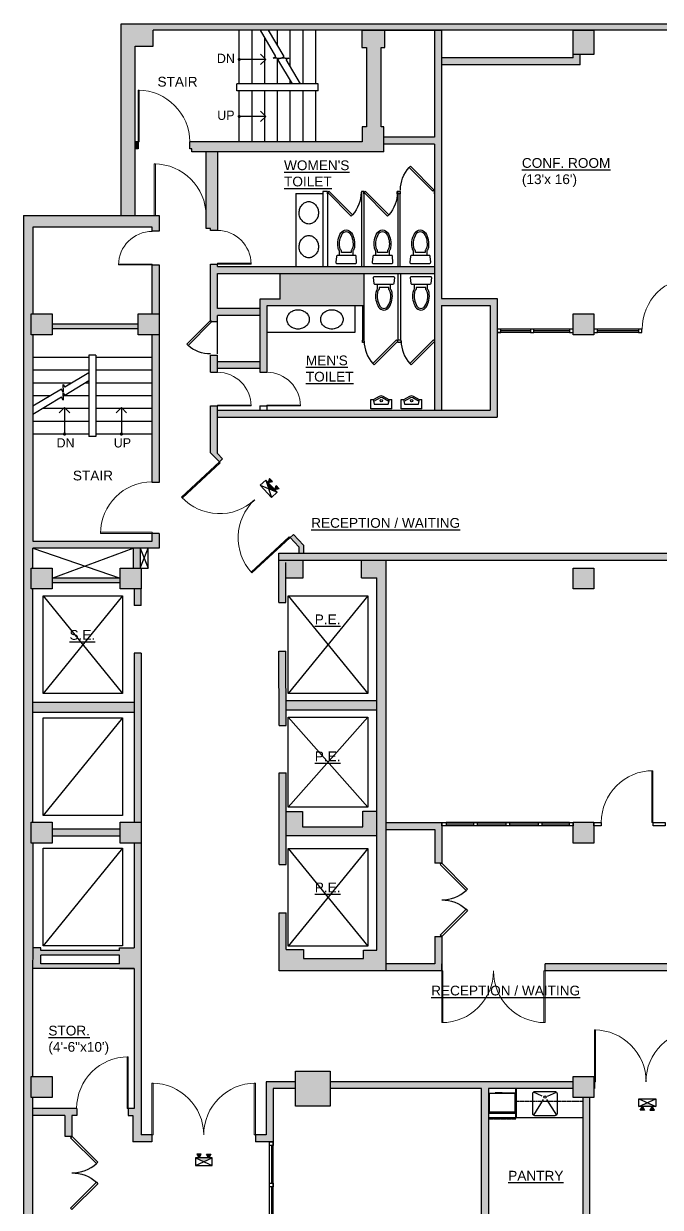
# Model space of a CAD drawing. Header units: inches. Extents: x 0 to 8116, y 4 to 1630.
# Drawn here: x 2308 to 2857, y 534 to 1554 of the extents above; entities that cross this region are included whole.
import ezdxf
from ezdxf.enums import TextEntityAlignment as Align

# ---------------------------------------------------------------- set-up
doc = ezdxf.new("R2010")
doc.units = ezdxf.units.IN
doc.header["$MEASUREMENT"] = 0
doc.linetypes.add('HIDDEN', pattern=[0.375, 0.25, -0.125])
doc.layers.add('0-BACKGROUND', color=7, linetype='Continuous')
doc.layers.add('ADOOR', color=2, linetype='Continuous', lineweight=9)
doc.styles.add('ARCH-STYLE', font='arial.ttf')
doc.styles.get("Standard").update_dxf_attribs({"font": 'stylu.ttf'})
doc.styles.add('TECHNIC', font='te______.pfb')
doc.dimstyles.new('LEAD-96', dxfattribs={"dimscale": 96, "dimtxt": 0.09375, "dimasz": 0.09375, "dimexe": 0.0625, "dimexo": 0.0625, "dimgap": 0.09375, "dimtad": 1, "dimdec": 6, "dimzin": 1, "dimdsep": 46, "dimlunit": 4, "dimtxsty": 'Standard', "dimblk1": 'OPEN90', "dimblk2": 'OPEN90', "dimsah": 1, "dimcen": 0.089844, "dimdle": 0.0625, "dimadec": 0, "dimazin": 0, "dimtfac": 0.03125, "dimtdec": 6, "dimtofl": 0, "dimtmove": 2, "dimatfit": 3, "dimldrblk": 'OPEN90', "dimfxl": 1, "dimfrac": 2, "dimtolj": 1, "dimtzin": 0, "dimarcsym": 0})

# ---------------------------------------------------------------- blocks, each defined once
blk = doc.blocks.new('Urinal2')
at = {"linetype": 'Continuous'}
for p, q in [((-9, 0), (9, 0)), ((-9, 0), (-9, -8)), ((9, 0), (9, -8)), ((-7, -8, 22), (-9, -8, 22)), ((-6, -4, 22), (-7, -8, 22)), ((-6.8906, -7.5625), (-1.7364, -10.5077)), ((-6.5625, -6.25), (-0.9923, -9.433)), ((6, -4, 22), (-6, -4, 22)), ((0.9923, -9.433), (6.5625, -6.25)), ((1.7365, -10.5077), (6.8906, -7.5625)), ((7, -8, 22), (6, -4, 22)), ((9, -8, 22), (7, -8, 22))]:
    blk.add_line(p, q, dxfattribs=at)
blk.add_circle((0, -7), 1, dxfattribs=at)
for centre, radius, start, end in [((0, -7.6965), 2, 240.255, 299.745), ((0, -7.4688), 3.5, 240.2552, 299.7448)]:
    blk.add_arc(centre, radius, start, end, dxfattribs=at)
blk = doc.blocks.new('45DR')
at = {"layer": 'ADOOR'}
blk.add_lwpolyline([(0, 1), (0, 0), (0.023, 0), (0.023, 1)], close=True, dxfattribs=at)
blk.add_arc((0, 0), 1, 0, 90, dxfattribs=at)
blk = doc.blocks.new('A$C3A9A5EAB')
for points in [[(17.5, 22.8, -0.385991), (16.5, 21.9), (1.5, 21.9, -0.414214), (0.5, 22.9), (0, 27.9, -0.414214), (1, 28.9), (17, 28.9, -0.414214), (18, 27.9), (17.5, 22.8)], [(3.3, 21.9), (3.3, 18.1, 0.123752), (2, 15.1, 0.178198), (4.4, 2.6, 0.26243), (9, 0, 0.26243), (13.6, 2.6, 0.178198), (16, 15.1, 0.124653), (14.7, 18.1), (14.7, 21.9)], [(3.4, 14.9, 0.178198), (5.6, 3.4, 0.178198)], [(13.5, 17.4, -0.172358), (13.2, 18), (13.2, 19.3), (4.8, 19.3), (4.8, 18, -0.171638), (4.5, 17.4)]]:
    blk.add_lwpolyline(points, format="xyb")
for centre, radius, start, end in [((8.7, 14), 5.37, 141.0431, 170.4981), ((-2.1, 12.1), 17, 329.0385, 9.4543), ((9.3, 14), 5.37, 9.4543, 39.1172), ((9, 5.4), 4.01, 210.9139, 269.6465), ((9, 5.4), 4.01, 270.3059, 329.0385)]:
    blk.add_arc(centre, radius, start, end)
blk = doc.blocks.new('DOOR45')
blk.add_lwpolyline([(0, 0), (1.4, -1.4), (26.8, 24), (25.4, 25.4)], close=True)
blk.add_arc((0, 0), 36, 0, 41.8153)
blk = doc.blocks.new('_OPEN90')
at = {"color": 0, "linetype": 'ByBlock'}
for p, q in [((0, 0), (-1, 0)), ((-0.5, 0.5), (0, 0)), ((0, 0), (-0.5, -0.5))]:
    blk.add_line(p, q, dxfattribs=at)
blk = doc.blocks.new('520block')
at = {"layer": '0-BACKGROUND'}
for points in [[(111.5, 1393.5), (580.7, 1393.5), (580.7, 1132.8), (586.7, 1132.8), (586.7, 1393.5), (670.7, 1393.5), (670.7, 1204.5), (670.7, 1201.5), (676.7, 1201.5), (676.7, 1204.5), (676.7, 1393.5), (806.7, 1393.5), (806.7, 1204.5), (806.4, 1204.5), (806.4, 1201.5), (812.7, 1201.5), (812.7, 1204.5), (812.7, 1393.5), (1168, 1393.5), (1192, 1393.5), (1192, 1383), (1198, 1383), (1198, 1384.5), (1201, 1384.5), (1201, 1399), (83.9, 1399), (83.9, 1233.6), (96.2, 1233.6), (96.2, 1379.6), (111.5, 1379.6)], [(310.4, 1288.7), (310.4, 1310), (308.1, 1310), (308.1, 1378.5), (311.2, 1378.5), (311.2, 1393.5), (291.5, 1393.5), (291.5, 1378.5), (295.6, 1378.5), (295.6, 1310), (291.8, 1310), (291.8, 1297.1), (143.2, 1297.1), (143.2, 1291.1), (144.8, 1291.1), (144.8, 1288.7)], [(408.2, 1162.1), (360.2, 1162.1), (360.2, 1295.2), (360.2, 1393.5), (354.2, 1393.5), (354.2, 1301.2), (310.4, 1301.2), (310.4, 1295.2), (354.2, 1295.2), (354.2, 1125.6), (354.3, 1125.5), (354.2, 1125.4), (354.2, 1066.1), (360.2, 1066.1), (360.2, 1156.1), (402.2, 1156.1), (402.2, 1066.1), (167, 1066.1), (167, 1060.1), (408.2, 1060.1)], [(479.5, 1363.5), (479.5, 1372.5), (473.5, 1372.5), (473.5, 1369.5), (360.2, 1369.5), (360.2, 1363.5)], [(98.6, 1297.1), (96.2, 1297.1), (96.2, 1291.1), (98.6, 1291.1)], [(167, 1288.7), (157.2, 1288.7), (157.2, 1222.4), (161, 1222.4), (161, 1220.8), (167, 1220.8)], [(14, 0), (14, 6), (7.5, 6), (7.5, 12), (6.5, 12), (6.5, 30), (7.5, 30), (7.6, 255), (6.5, 255), (6.5, 273), (7.6, 273), (7.7, 474), (6.5, 474), (6.5, 492), (7.7, 492), (7.8, 693), (6.5, 693), (6.5, 711), (7.8, 711), (7.8, 912), (6.5, 912), (6.5, 930), (7.8, 930), (7.8, 947.2), (116.8, 947.2), (116.8, 959.8), (110.8, 959.8), (110.8, 953.2), (7.8, 953.2), (7.8, 1131), (6.5, 1131), (6.5, 1149), (7.8, 1149), (7.8, 1223.8), (110.8, 1223.8), (110.8, 1220.1), (116.8, 1220.1), (116.8, 1233.6), (96.2, 1233.6), (0, 1233.6), (0, 0)], [(354.2, 1189.8), (167, 1189.8), (167, 1191.9), (161, 1191.9), (161, 1143.4), (162.2, 1142.3), (167, 1142.3), (167, 1143.4), (167, 1147.7), (203.5, 1147.7), (203.5, 1153.7), (167, 1153.7), (167, 1183.8), (199.3, 1183.8), (262, 1183.8), (354.2, 1183.8)], [(293.1, 1155.8), (293.1, 1183.8), (262, 1183.8), (221, 1183.8), (221, 1161.8), (203.5, 1161.8), (203.5, 1147.7), (203.5, 1098.7), (209.5, 1098.7), (209.5, 1155.8)], [(98.8, 1140), (24.5, 1140), (24.5, 1136), (98.8, 1136)], [(208.7, 1005.8), (218.5, 995.3), (211.2, 998.3)], [(210.8, 1003.6), (214.4, 1004.5), (211.9, 1007.2)], [(216.5, 997.5), (220.1, 998.3), (217.6, 1001)], [(220, 942.7), (220, 936.7), (1186, 936.7), (1186, 933), (1192, 933), (1192, 942.7)], [(312.3, 936.7), (291.3, 936.7), (291.3, 921.6), (304.3, 921.6), (304.3, 600.9), (292.8, 600.9), (292.8, 593.6), (241.2, 593.6), (241.2, 601.3), (226.2, 601.3), (226.2, 632.9), (220.2, 632.9), (220.2, 582.9), (312.3, 582.9)], [(101.2, 856.7), (95.2, 856.7), (95.2, 711), (101.2, 711)], [(702.7, 557.4), (590.7, 557.4), (590.7, 588.9), (449.4, 588.9), (449.4, 582.9), (584.7, 582.9), (584.7, 487.5), (580.9, 487.5), (580.9, 481.5), (584.7, 481.5), (584.7, 451), (590.6, 451), (590.7, 451.1), (590.7, 481.5), (661.9, 481.5), (661.9, 457), (654, 457), (654, 451), (667.9, 451), (667.9, 481.5), (707, 481.5), (707, 487.5), (702.7, 487.5), (702.7, 497.2), (696.7, 497.2), (696.7, 487.5), (590.7, 487.5), (590.7, 551.4), (696.7, 551.4), (696.7, 541.7), (702.7, 541.7)], [(234.2, 487.5), (209, 487.5), (209, 441.6), (199.7, 441.6), (199.7, 435.6), (215, 435.6), (215, 481.5), (234.2, 481.5)], [(264.2, 487.5), (264.2, 481.5), (394.6, 481.5), (394.6, 255), (400.6, 255), (400.6, 316.2), (406.9, 316.2), (406.9, 322.2), (400.6, 322.2), (400.6, 481.5), (473.5, 481.5), (473.5, 487.5)], [(491.9, 487.5), (491.5, 487.5), (491.5, 481.5), (491.9, 481.5)], [(482.1, 273), (488.1, 273), (488.1, 474), (482.1, 474)], [(530.3, 466.2), (544.7, 466.2), (537.5, 469.5)], [(7.7, 464.4), (7.7, 458.4), (35.6, 458.4), (35.6, 440.5), (41.6, 440.5), (41.6, 458.4), (45.7, 458.4), (45.7, 464.4)], [(535.1, 463), (533.3, 466.2), (531.4, 463)], [(541.7, 466.2), (543.6, 463), (539.8, 463)], [(148.2, 421.9), (162.6, 421.9), (155.4, 418.6)], [(151.2, 421.9), (153, 425.1), (149.3, 425.1)], [(159.6, 421.9), (161.4, 425.1), (157.7, 425.1)]]:
    blk.add_hatch(color=256, dxfattribs=at).paths.add_polyline_path(points)
h = blk.add_hatch(color=256, dxfattribs=at)
h.paths.add_polyline_path([(473.5, 1372.5), (491.5, 1372.5), (491.5, 1393.5), (473.5, 1393.5)])
h.paths.add_polyline_path([(725, 1393.5), (707, 1393.5), (707, 1372.5), (725, 1372.5)])
h.paths.add_polyline_path([(958.5, 1393.5), (940.5, 1393.5), (940.5, 1372.5), (958.5, 1372.5)])
h.paths.add_polyline_path([(1168, 1372.5), (1192, 1372.5), (1192, 1393.5), (1168, 1393.5)])
h = blk.add_hatch(color=256, dxfattribs=at)
h.paths.add_polyline_path([(110.8, 1003.7), (116.8, 1003.7), (116.8, 1131), (110.8, 1131)])
h.paths.add_polyline_path([(110.8, 1149), (116.8, 1149), (116.8, 1174), (116.8, 1191.1), (110.8, 1191.1)])
h = blk.add_hatch(color=256, dxfattribs=at)
h.paths.add_polyline_path([(701, 1155), (701, 1125), (731, 1125), (731, 1155)])
h.paths.add_polyline_path([(964.5, 1125), (964.5, 1155), (934.5, 1155), (934.5, 1125)])
h.paths.add_polyline_path([(473.5, 1149), (473.5, 1131), (491.5, 1131), (491.5, 1149)])
h = blk.add_hatch(color=256, dxfattribs=at)
h.paths.add_polyline_path([(116.8, 1149), (98.8, 1149), (98.8, 1131), (116.8, 1131)])
h.paths.add_polyline_path([(6.5, 1131), (24.5, 1131), (24.5, 1149), (6.5, 1149)])
h = blk.add_hatch(color=256, dxfattribs=at)
h.paths.add_polyline_path([(203.5, 1101.8), (203.5, 1107.8), (167, 1107.8), (167, 1101.8)])
h.paths.add_polyline_path([(161, 1098.7), (167, 1098.7), (167, 1113.3), (161, 1113.3)])
h = blk.add_hatch(color=256, dxfattribs=at)
h.paths.add_polyline_path([(232.5, 959), (229.6, 956.3), (237.2, 948.2), (237.2, 942.7), (241.2, 942.7), (241.2, 949.7)])
h.paths.add_polyline_path([(161, 1029.4), (168.8, 1021.4), (171.5, 1024), (167, 1028.8), (167, 1069.7), (161, 1069.7)])
h = blk.add_hatch(color=256, dxfattribs=at)
h.paths.add_polyline_path([(100.3, 947.2), (94.3, 947.2), (94.3, 930), (100.3, 930)])
h.paths.add_polyline_path([(101.2, 912), (95.2, 912), (95.2, 897.8), (101.2, 897.8)])
h.paths.add_polyline_path([(83.2, 921.3), (24.5, 921.3), (24.5, 917.3), (83.2, 917.3)])
h = blk.add_hatch(color=256, dxfattribs=at)
h.paths.add_polyline_path([(83.2, 930), (83.2, 912), (101.2, 912), (101.2, 930)])
h.paths.add_polyline_path([(6.5, 930), (6.5, 912), (24.5, 912), (24.5, 930)])
h = blk.add_hatch(color=256, dxfattribs=at)
h.paths.add_polyline_path([(220.1, 674.5), (226.1, 674.5), (226.1, 753.7), (220.1, 753.6)])
h.paths.add_polyline_path([(240.4, 720.3), (226.1, 720.3), (226.1, 699.7), (304.3, 699.7), (304.3, 720.7), (292.4, 720.7), (292.4, 707.1), (240.4, 707.1)])
h.paths.add_polyline_path([(220.1, 794.4), (226.1, 794.5), (226, 858.4), (220, 858.4)])
h.paths.add_polyline_path([(304.3, 808), (304.3, 816), (226.1, 816), (226.1, 808)])
h.paths.add_polyline_path([(240.8, 921.6), (240.8, 936.7), (220, 936.7), (220, 900.2), (226, 900.2), (226, 921.6)])
h = blk.add_hatch(color=256, dxfattribs=at)
h.paths.add_polyline_path([(940.5, 711), (940.5, 693), (958.5, 693), (958.5, 711)])
h.paths.add_polyline_path([(958.5, 930), (940.5, 930), (940.5, 912), (958.5, 912)])
h.paths.add_polyline_path([(1174, 909), (1192, 909), (1192, 933), (1174, 933)])
h.paths.add_polyline_path([(1192, 714), (1174, 714), (1174, 690), (1192, 690)])
h.paths.add_polyline_path([(725, 711), (707, 711), (707, 693), (725, 693)])
h.paths.add_polyline_path([(725, 930), (707, 930), (707, 912), (725, 912)])
h.paths.add_polyline_path([(491.5, 930), (473.5, 930), (473.5, 912), (491.5, 912)])
h.paths.add_polyline_path([(491.5, 693), (491.5, 711), (473.5, 711), (473.5, 693)])
h = blk.add_hatch(color=256, dxfattribs=at)
h.paths.add_polyline_path([(95.2, 805.6), (95.2, 814.2), (7.8, 814.2), (7.8, 805.6)])
h.paths.add_polyline_path([(24.5, 705), (24.5, 699), (83.2, 699), (83.2, 705)])
h = blk.add_hatch(color=256, dxfattribs=at)
h.paths.add_polyline_path([(24.5, 474), (24.5, 492), (6.5, 492), (6.5, 474)])
h.paths.add_polyline_path([(24.5, 693), (24.5, 711), (6.5, 711), (6.5, 693)])
h.paths.add_polyline_path([(101.2, 711), (83.2, 711), (83.2, 693), (101.2, 693)])
h = blk.add_hatch(color=256, dxfattribs=at)
h.paths.add_polyline_path([(354.3, 704.9), (354.3, 675.8), (360.3, 675.8), (360.3, 710.9), (312.3, 710.9), (312.3, 704.9)])
h.paths.add_polyline_path([(360.3, 582.9), (360.3, 612.5), (354.3, 612.5), (354.3, 588.9), (312.3, 588.9), (312.3, 582.9)])
h = blk.add_hatch(color=256, dxfattribs=at)
h.paths.add_polyline_path([(101.2, 693), (95.2, 693), (95.2, 602.8), (82.5, 602.8), (82.5, 600.5), (14.8, 600.5), (14.8, 602.8), (7.8, 602.8), (7.8, 585.1), (95.2, 585.1), (95.2, 464.4), (90.2, 464.4), (90.2, 458.4), (94.2, 458.4), (94.2, 435.6), (110.6, 435.6), (110.6, 441.6), (101.2, 441.6)])
h.paths.add_polyline_path([(82.5, 589.1), (14.8, 589.1), (14.8, 596.5), (82.5, 596.5)], flags=16)
h = blk.add_hatch(color=256, dxfattribs=at)
h.paths.add_polyline_path([(473.5, 492), (473.5, 474), (491.5, 474), (491.5, 492)])
h.paths.add_polyline_path([(264.2, 496.5), (234.2, 496.5), (234.2, 466.5), (264.2, 466.5)])
for p, q in [((83.9, 1233.6), (83.9, 1399)), ((83.9, 1399), (1201, 1399)), ((580.7, 1393.5), (111.5, 1393.5)), ((111.5, 1379.6), (111.5, 1393.5)), ((185.8, 1347.1), (185.8, 1393.5)), ((196.8, 1347.1), (196.8, 1393.5)), ((217.4, 1370.8), (204, 1393.5)), ((207.8, 1347.1), (207.8, 1387.1)), ((224.4, 1370.8), (211, 1393.5)), ((218.8, 1380.3), (218.8, 1393.5)), ((229.8, 1361.8), (229.8, 1393.5)), ((240.8, 1347.1), (240.8, 1393.5)), ((251.8, 1347.1), (251.8, 1393.5)), ((291.5, 1393.5), (291.5, 1378.5)), ((291.5, 1393.5), (360.2, 1393.5)), ((311.2, 1378.5), (311.2, 1393.5)), ((354.2, 1393.5), (354.2, 1301.2)), ((360.2, 1393.5), (360.2, 1295.2)), ((96.2, 1379.6), (111.5, 1379.6)), ((96.2, 1233.6), (96.2, 1379.6)), ((291.5, 1378.5), (295.6, 1378.5)), ((295.6, 1378.5), (295.6, 1310)), ((308.1, 1378.5), (311.2, 1378.5)), ((308.1, 1310), (308.1, 1378.5)), ((215, 1369.4), (217.4, 1370.8)), ((218.3, 1369.4), (215, 1369.4)), ((218.3, 1369.4), (221.6, 1369.4)), ((218.8, 1347.1), (218.8, 1369.4)), ((221.6, 1369.4), (219.2, 1368)), ((231.6, 1347.1), (219.2, 1368)), ((222, 1369.4), (224.4, 1370.8)), ((225.3, 1369.4), (222, 1369.4)), ((225.3, 1369.4), (228.6, 1369.4)), ((228.6, 1369.4), (226.2, 1368)), ((238.6, 1347.1), (226.2, 1368)), ((473.5, 1369.5), (360.2, 1369.5)), ((473.5, 1369.5), (473.5, 1372.5)), ((479.5, 1363.5), (479.5, 1372.5)), ((479.5, 1363.5), (360.2, 1363.5)), ((253.8, 1347.1), (183.8, 1347.1)), ((183.8, 1341.1), (183.8, 1347.1)), ((229.8, 1347.1), (229.8, 1350.1)), ((253.8, 1341.1), (253.8, 1347.1)), ((253.8, 1341.1), (183.8, 1341.1)), ((185.8, 1297.1), (185.8, 1341.1)), ((196.8, 1297.1), (196.8, 1341.1)), ((207.8, 1297.1), (207.8, 1341.1)), ((218.8, 1297.1), (218.8, 1341.1)), ((229.8, 1297.1), (229.8, 1341.1)), ((240.8, 1297.1), (240.8, 1341.1)), ((251.8, 1297.1), (251.8, 1341.1)), ((291.8, 1310), (291.8, 1297.1)), ((295.6, 1310), (291.8, 1310)), ((310.4, 1310), (308.1, 1310)), ((310.4, 1288.7), (310.4, 1310)), ((98.6, 1297.1), (96.2, 1297.1)), ((98.6, 1297.1), (98.6, 1291.1)), ((143.2, 1291.1), (143.2, 1297.1)), ((291.8, 1297.1), (143.2, 1297.1)), ((354.2, 1301.2), (310.4, 1301.2)), ((354.2, 1295.2), (310.4, 1295.2)), ((354.2, 1295.2), (354.2, 1066.1)), ((360.2, 1295.2), (360.2, 1162.1)), ((98.6, 1291.1), (96.2, 1291.1)), ((144.8, 1291.1), (143.2, 1291.1)), ((144.8, 1288.7), (144.8, 1291.1)), ((310.4, 1288.7), (144.8, 1288.7)), ((157.2, 1222.4), (157.2, 1288.7)), ((167, 1288.7), (167, 1220.8)), ((257.8, 1254.5), (257.8, 1189.8)), ((261.8, 1254.5), (257.8, 1254.5)), ((261.8, 1252.5), (261.8, 1254.5)), ((261.8, 1254.5), (261.8, 1189.8)), ((261.8, 1254.5), (261.8, 1189.8)), ((293.1, 1254.5), (291.1, 1254.5)), ((291.1, 1254.5), (291.1, 1189.8)), ((293.1, 1252.5), (293.1, 1254.5)), ((293.1, 1254.5), (293.1, 1189.8)), ((321.9, 1252.5), (321.9, 1254.5)), ((321.9, 1254.5), (323.9, 1254.5)), ((324.8, 1254.5), (321.9, 1254.5)), ((324.8, 1252.5), (324.8, 1254.5)), ((354.2, 1254.5), (353.8, 1254.5)), ((353.8, 1254.5), (353.8, 1252.5)), ((234.7, 1252.8), (257.8, 1252.8)), ((234.7, 1252.8), (234.7, 1189.8)), ((324.8, 1252.5), (321.9, 1252.5)), ((322.4, 1252.5), (322.4, 1189.8)), ((324.4, 1189.8), (324.4, 1252.5)), ((354.2, 1252.5), (353.8, 1252.5)), ((354.2, 1252.5), (354.2, 1189.8)), ((0, 1233.6), (0, 0)), ((0, 1233.6), (96.2, 1233.6)), ((7.8, 1223.8), (7.8, 1149)), ((110.8, 1223.8), (7.8, 1223.8)), ((96.2, 1233.6), (116.8, 1233.6)), ((110.8, 1220.1), (110.8, 1223.8)), ((116.8, 1233.6), (116.8, 1220.1)), ((116.8, 1220.1), (110.8, 1220.1)), ((161, 1222.4), (157.2, 1222.4)), ((161, 1220.8), (161, 1222.4)), ((167, 1220.8), (161, 1220.8)), ((110.8, 1191.1), (116.8, 1191.1)), ((110.8, 1149), (110.8, 1191.1)), ((116.8, 1191.1), (116.8, 1174)), ((161, 1191.9), (167, 1191.9)), ((161, 1142.3), (161, 1191.9)), ((167, 1189.8), (167, 1191.9)), ((167, 1189.8), (354.2, 1189.8)), ((167, 1153.7), (167, 1183.8)), ((167, 1183.8), (199.3, 1183.8)), ((199.3, 1183.8), (262, 1183.8)), ((221, 1161.8), (221, 1183.8)), ((262, 1183.8), (354.2, 1183.8)), ((293.1, 1183.8), (293.1, 1126.3)), ((322.9, 1126.3), (322.9, 1183.8)), ((322.9, 1126.3), (322.9, 1183.8)), ((324.9, 1183.8), (324.9, 1126.3)), ((116.8, 1174), (116.8, 1003.7)), ((203.5, 1153.7), (167, 1153.7)), ((221, 1161.8), (203.5, 1161.8)), ((203.5, 1161.8), (203.5, 1147.7)), ((209.5, 1155.8), (209.5, 1098.7)), ((293.1, 1155.8), (209.5, 1155.8)), ((285.8, 1133.2), (285.8, 1155.8)), ((292.1, 1155.8), (292.1, 1126.3)), ((360.2, 1162.1), (408.2, 1162.1)), ((360.2, 1156.1), (360.2, 1066.1)), ((360.2, 1156.1), (402.2, 1156.1)), ((402.2, 1156.1), (402.2, 1066.1)), ((408.2, 1162.1), (408.2, 1060.1)), ((161, 1142.3), (167, 1142.3)), ((203.5, 1147.7), (167, 1147.7)), ((167, 1142.3), (167, 1147.7)), ((167, 1114.5), (167, 1143.4)), ((203.5, 1147.7), (203.5, 1098.7)), ((98.8, 1140), (24.5, 1140)), ((98.8, 1136), (24.5, 1136)), ((209.5, 1133.2), (285.8, 1133.2)), ((436.7, 1135.8), (408.2, 1135.8)), ((436.7, 1132.8), (408.2, 1132.8)), ((436.7, 1134.3), (411.2, 1134.3)), ((470.5, 1135.8), (439.7, 1135.8)), ((470.5, 1134.3), (439.7, 1134.3)), ((470.5, 1132.8), (439.7, 1132.8)), ((529.8, 1135.8), (494.5, 1135.8)), ((529.8, 1134.3), (494.5, 1134.3)), ((529.8, 1132.8), (494.5, 1132.8)), ((533, 1135.8), (532.8, 1135.8)), ((7.8, 1131), (7.8, 953.2)), ((110.8, 1003.7), (110.8, 1131)), ((292.1, 1124.3), (292.1, 1126.3)), ((293.5, 1126.3), (292.1, 1126.3)), ((293.5, 1124.3), (292.1, 1124.3)), ((293.5, 1124.3), (293.5, 1126.3)), ((322.5, 1124.3), (322.5, 1126.3)), ((325.3, 1126.3), (322.5, 1126.3)), ((322.5, 1124.3), (322.5, 1126.3)), ((325.3, 1124.3), (322.5, 1124.3)), ((325.3, 1124.3), (325.3, 1126.3)), ((62.3, 1113.4), (56.3, 1113.4)), ((56.3, 1113.4), (56.3, 1043.4)), ((62.3, 1113.4), (62.3, 1043.4)), ((161, 1098.7), (161, 1113.3)), ((161, 1113.3), (167, 1113.3)), ((167, 1098.7), (167, 1113.3)), ((56.3, 1111.4), (7.8, 1111.4)), ((110.8, 1111.4), (62.3, 1111.4)), ((203.5, 1107.8), (167, 1107.8)), ((203.5, 1101.8), (167, 1101.8)), ((56.3, 1100.4), (7.8, 1100.4)), ((56.3, 1098.2), (35.4, 1085.8)), ((56.3, 1091.2), (35.4, 1078.8)), ((110.8, 1100.4), (62.3, 1100.4)), ((161, 1098.7), (167, 1098.7)), ((203.5, 1098.7), (209.5, 1098.7)), ((41.5, 1089.4), (7.8, 1089.4)), ((32.5, 1084.1), (7.8, 1069.4)), ((34, 1081.7), (32.5, 1084.1)), ((34, 1084.9), (34, 1088.2)), ((34, 1088.2), (35.4, 1085.8)), ((34, 1084.9), (34, 1081.7)), ((34, 1081.2), (35.4, 1078.8)), ((34, 1077.9), (34, 1081.2)), ((56.3, 1089.4), (53.3, 1089.4)), ((110.8, 1089.4), (62.3, 1089.4)), ((23, 1078.4), (7.8, 1078.4)), ((32.5, 1077.1), (7.8, 1062.4)), ((34, 1074.7), (32.5, 1077.1)), ((56.3, 1078.4), (34, 1078.4)), ((34, 1077.9), (34, 1074.7)), ((110.8, 1078.4), (62.3, 1078.4)), ((56.3, 1067.4), (16.3, 1067.4)), ((110.8, 1067.4), (62.3, 1067.4)), ((161, 1069.7), (167, 1069.7)), ((161, 1029.4), (161, 1069.7)), ((167, 1028.8), (167, 1069.7)), ((167.2, 1066.1), (402.2, 1066.1)), ((203.5, 1069.7), (203.5, 1066.1)), ((203.5, 1069.7), (209.5, 1069.7)), ((209.5, 1069.7), (209.5, 1066.1)), ((56.3, 1056.4), (7.8, 1056.4)), ((110.8, 1056.4), (62.3, 1056.4)), ((167.2, 1060.1), (408.2, 1060.1)), ((56.3, 1045.4), (7.8, 1045.4)), ((62.3, 1043.4), (56.3, 1043.4)), ((110.8, 1045.4), (62.3, 1045.4)), ((161, 1029.4), (168.8, 1021.4)), ((167, 1028.8), (171.5, 1024)), ((168.8, 1021.4), (171.5, 1024)), ((116.8, 1003.7), (110.8, 1003.7)), ((203.9, 1001.3), (218.5, 995.3)), ((208.7, 1005.8), (213.7, 990.8)), ((116.8, 959.8), (110.8, 959.8)), ((110.8, 953.2), (110.8, 959.8)), ((116.8, 959.8), (116.8, 947.2)), ((229.4, 956.1), (232.5, 959)), ((232.5, 959), (241.2, 949.7)), ((7.8, 953.2), (110.8, 953.2)), ((229.6, 956.3), (237.2, 948.2)), ((241.2, 949.7), (241.2, 942.7)), ((7.8, 930), (7.8, 947.2)), ((7.8, 947.2), (83.2, 921.3)), ((116.8, 947.2), (7.8, 947.2)), ((24.5, 921.3), (94.3, 947.2)), ((94.3, 947.2), (94.3, 930)), ((100.3, 947.2), (107.2, 930)), ((100.3, 930), (107.2, 947.2)), ((100.3, 947.2), (100.3, 930)), ((107.2, 930), (107.2, 947.2)), ((220, 900.2), (220, 942.7)), ((220, 942.7), (1192, 942.7)), ((237.2, 948.2), (237.2, 942.7)), ((101.2, 930), (107.2, 930)), ((220, 936.7), (1186, 936.7)), ((226, 900.2), (226, 934.9)), ((240.8, 921.6), (240.8, 936.7)), ((291.3, 921.6), (291.3, 936.7)), ((312.3, 582.9), (312.3, 936.7)), ((83.2, 921.3), (24.5, 921.3)), ((226, 921.6), (240.8, 921.6)), ((291.3, 921.6), (304.3, 921.6)), ((304.3, 600.9), (304.3, 921.6)), ((7.8, 711), (7.8, 912)), ((83.2, 917.3), (24.5, 917.3)), ((95.2, 912), (95.2, 897.8)), ((101.2, 897.8), (101.2, 912)), ((85.1, 906.1), (16.7, 822)), ((16.7, 906.1), (85.1, 822)), ((101.2, 897.8), (95.2, 897.8)), ((220, 900.2), (226, 900.2)), ((228.1, 906.1), (296.6, 822)), ((296.6, 906.1), (228.1, 822)), ((95.2, 856.7), (95.2, 711)), ((101.2, 856.7), (95.2, 856.7)), ((101.2, 856.7), (101.2, 441.6)), ((220.1, 794.4), (220, 858.4)), ((220, 858.4), (226, 858.4)), ((226.1, 794.5), (226, 858.4)), ((226.1, 816), (304.3, 816)), ((95.2, 814.2), (7.8, 814.2)), ((95.2, 805.6), (7.8, 805.6)), ((226.1, 808), (304.3, 808)), ((85.1, 801), (16.7, 716.9)), ((228.1, 801.5), (296.6, 724)), ((296.6, 801.5), (228.1, 724)), ((220.1, 794.4), (226.1, 794.5)), ((220.1, 753.6), (226.1, 753.7)), ((220.1, 674.5), (220.1, 753.6)), ((226.1, 674.5), (226.1, 753.7)), ((226.1, 720.3), (240.4, 720.3)), ((240.4, 720.3), (240.4, 707.1)), ((292.4, 720.7), (304.3, 720.7)), ((292.4, 707.1), (292.4, 720.7)), ((83.2, 705), (24.5, 705)), ((240.4, 707.1), (292.4, 707.1)), ((312.3, 710.9), (361.1, 710.9)), ((312.3, 704.9), (354.3, 704.9)), ((354.3, 704.9), (354.3, 675.8)), ((360.3, 710.9), (360.3, 675.8)), ((470.5, 710.9), (364.1, 710.9)), ((388, 709.4), (364.1, 709.4)), ((470.5, 707.9), (364.1, 707.9)), ((415.8, 709.4), (391, 709.4)), ((443.6, 709.4), (418.8, 709.4)), ((470.5, 709.4), (446.6, 709.4)), ((83.2, 699), (24.5, 699)), ((226.1, 699.7), (304.3, 699.7)), ((7.8, 693), (7.7, 492)), ((85.1, 688.7), (16.7, 604.5)), ((95.2, 693), (95.2, 602.8)), ((228.1, 688.5), (296.6, 604.3)), ((296.6, 688.5), (228.1, 604.3)), ((220.1, 674.5), (226.1, 674.5)), ((360.3, 675.8), (354.3, 675.8)), ((220.2, 632.9), (226.2, 632.9)), ((220.2, 582.9), (220.2, 632.9)), ((226.2, 601.3), (226.2, 632.9)), ((354.3, 612.5), (354.3, 588.9)), ((354.3, 612.5), (360.3, 612.5)), ((360.3, 612.5), (360.3, 582.9)), ((14.8, 602.8), (7.8, 602.8)), ((14.8, 600.5), (14.8, 602.8)), ((82.5, 600.5), (82.5, 602.8)), ((82.5, 602.8), (95.2, 602.8)), ((82.5, 600.5), (14.8, 600.5)), ((14.8, 589.1), (14.8, 596.5)), ((82.5, 596.5), (14.8, 596.5)), ((82.5, 589.1), (82.5, 596.5)), ((226.2, 601.3), (241.2, 601.3)), ((241.2, 601.3), (241.2, 593.6)), ((241.2, 593.6), (292.8, 593.6)), ((292.8, 600.9), (304.3, 600.9)), ((292.8, 593.6), (292.8, 600.9)), ((95.2, 585.1), (7.8, 585.1)), ((82.5, 589.1), (14.8, 589.1)), ((82.5, 585.1), (95.2, 585.1)), ((95.2, 585.1), (95.2, 464.4)), ((360.3, 582.9), (220.2, 582.9)), ((354.3, 588.9), (312.3, 588.9)), ((360.3, 582.9), (360.3, 588.9)), ((449.4, 582.9), (449.4, 588.9)), ((590.7, 588.9), (449.4, 588.9)), ((584.7, 582.9), (449.4, 582.9)), ((234.2, 487.5), (209, 487.5)), ((209, 487.5), (209, 441.6)), ((234.2, 481.5), (215, 481.5)), ((215, 481.5), (215, 435.6)), ((473.5, 487.5), (264.2, 487.5)), ((394.6, 481.5), (264.2, 481.5)), ((394.6, 255), (394.6, 481.5)), ((473.5, 481.5), (400.6, 481.5)), ((400.6, 481.5), (400.6, 322.2)), ((424.9, 456.4), (424.9, 481.5)), ((491.9, 487.5), (491.5, 487.5)), ((491.9, 481.5), (491.5, 481.5)), ((491.9, 487.5), (491.9, 481.5)), ((7.7, 474), (7.6, 273)), ((401.4, 477.5), (423.3, 477.5)), ((401.4, 477.5), (401.4, 477.5)), ((401.4, 460.2), (401.4, 477.5)), ((406.3, 478), (406.3, 477.5)), ((406.3, 478), (406.3, 478)), ((412.3, 478), (406.3, 478)), ((412.3, 478), (418.3, 478)), ((412.3, 478), (412.3, 478)), ((412.3, 477.5), (412.3, 477.5)), ((423.3, 477.5), (412.3, 477.5)), ((418.3, 478), (418.3, 477.5)), ((418.3, 478), (418.3, 478)), ((423.3, 477.5), (423.3, 460.2)), ((446.9, 475.1), (439.3, 478.6)), ((447.8, 472.1), (439.3, 458.7)), ((450.5, 472.1), (459.1, 458.7)), ((451.4, 475.1), (459.1, 478.6)), ((482.1, 273), (482.1, 474)), ((488.1, 273), (488.1, 474)), ((530.3, 472.8), (544.7, 466.2)), ((530.3, 466.2), (544.7, 472.8)), ((45.7, 464.4), (7.7, 464.4)), ((45.7, 464.4), (45.7, 458.4)), ((90.2, 464.4), (90.2, 458.4)), ((95.2, 464.4), (90.2, 464.4)), ((423.3, 461.2), (401.4, 461.2)), ((423.3, 460.2), (401.4, 460.2)), ((35.6, 458.4), (7.7, 458.4)), ((35.6, 458.4), (35.6, 440.5)), ((45.7, 458.4), (41.6, 458.4)), ((41.6, 458.4), (41.6, 440.5)), ((90.2, 458.4), (94.2, 458.4)), ((94.2, 458.4), (94.2, 435.6)), ((424.9, 456.4), (400.3, 456.4)), ((424.2, 455.5), (400.6, 455.5)), ((482.1, 456.3), (424.9, 456.4)), ((35.6, 440.5), (41.6, 440.5)), ((110.6, 441.6), (101.2, 441.6)), ((110.6, 441.6), (110.6, 435.6)), ((199.7, 441.6), (199.7, 435.6)), ((209, 441.6), (199.7, 441.6)), ((110.6, 435.6), (94.2, 435.6)), ((215, 435.6), (199.7, 435.6)), ((212, 324.7), (212, 435.6)), ((213.5, 432.6), (213.5, 400)), ((215, 321.7), (215, 435.6)), ((148.2, 415.3), (162.6, 421.9)), ((148.2, 421.9), (162.6, 415.3)), ((213.5, 397), (213.5, 363.3))]:
    blk.add_line(p, q, dxfattribs=at)
at = {"layer": '0-BACKGROUND', "linetype": 'HIDDEN', "ltscale": 0.25}
for p, q in [((482.1, 470.3), (424.9, 470.3)), ((400.6, 456.7), (424.2, 456.7))]:
    blk.add_line(p, q, dxfattribs=at)
at = {"layer": '0-BACKGROUND'}
for points in [[(491.5, 1372.5), (473.5, 1372.5), (473.5, 1393.5), (491.5, 1393.5)], [(24.5, 1131), (6.5, 1131), (6.5, 1149), (24.5, 1149)], [(116.8, 1131), (98.8, 1131), (98.8, 1149), (116.8, 1149)], [(491.5, 1131), (473.5, 1131), (473.5, 1149), (491.5, 1149)], [(408.2, 1132.8), (411.2, 1132.8), (411.2, 1135.8), (408.2, 1135.8)], [(436.7, 1132.8), (439.7, 1132.8), (439.7, 1135.8), (436.7, 1135.8)], [(470.5, 1132.8), (473.5, 1132.8), (473.5, 1135.8), (470.5, 1135.8)], [(491.5, 1132.8), (494.5, 1132.8), (494.5, 1135.8), (491.5, 1135.8)], [(529.8, 1132.8), (532.8, 1132.8), (532.8, 1135.8), (529.8, 1135.8)], [(203.9, 1001.3), (213.7, 990.8), (218.5, 995.3), (208.7, 1005.8)], [(210.8, 1003.6), (214.4, 1004.5), (211.9, 1007.2)], [(216.5, 997.5), (217.6, 1001), (220.1, 998.3)], [(24.5, 912), (6.5, 912), (6.5, 930), (24.5, 930)], [(101.2, 912), (83.2, 912), (83.2, 930), (101.2, 930)], [(491.5, 912), (473.5, 912), (473.5, 930), (491.5, 930)], [(85.1, 822), (16.7, 822), (16.7, 906.1), (85.1, 906.1)], [(296.6, 822), (228.1, 822), (228.1, 906.1), (296.6, 906.1)], [(85.1, 716.9), (16.7, 716.9), (16.7, 801), (85.1, 801)], [(296.6, 724), (228.1, 724), (228.1, 801.5), (296.6, 801.5)], [(24.5, 693), (6.5, 693), (6.5, 711), (24.5, 711)], [(101.2, 693), (83.2, 693), (83.2, 711), (101.2, 711)], [(364.1, 707.9), (360.3, 707.9), (360.3, 710.9), (364.1, 710.9)], [(391, 707.9), (388, 707.9), (388, 710.9), (391, 710.9)], [(418.8, 707.9), (415.8, 707.9), (415.8, 710.9), (418.8, 710.9)], [(446.6, 707.9), (443.6, 707.9), (443.6, 710.9), (446.6, 710.9)], [(473.5, 707.9), (470.5, 707.9), (470.5, 710.9), (473.5, 710.9)], [(491.5, 693), (473.5, 693), (473.5, 711), (491.5, 711)], [(497.7, 707.9), (491.5, 707.9), (491.5, 710.9), (497.7, 710.9)], [(552.8, 707.9), (542.5, 707.9), (542.5, 710.9), (552.8, 710.9)], [(85.1, 604.5), (16.7, 604.5), (16.7, 688.7), (85.1, 688.7)], [(296.6, 604.3), (228.1, 604.3), (228.1, 688.5), (296.6, 688.5)], [(24.5, 474), (6.5, 474), (6.5, 492), (24.5, 492)], [(264.2, 466.5), (234.2, 466.5), (234.2, 496.5), (264.2, 496.5)], [(491.5, 474), (473.5, 474), (473.5, 492), (491.5, 492)], [(530.3, 472.8), (544.7, 472.8), (544.7, 466.2), (530.3, 466.2)], [(533.3, 466.2), (535.1, 463), (531.4, 463)], [(541.7, 466.2), (539.8, 463), (543.6, 463)], [(212, 432.6), (212, 435.6), (215, 435.6), (215, 432.6)], [(148.2, 415.3), (162.6, 415.3), (162.6, 421.9), (148.2, 421.9)], [(151.2, 421.9), (153, 425.1), (149.3, 425.1)], [(159.6, 421.9), (157.7, 425.1), (161.4, 425.1)], [(212, 397), (212, 400), (215, 400), (215, 397)]]:
    blk.add_lwpolyline(points, close=True, dxfattribs=at)
at = {"layer": '0-BACKGROUND', "const_width": 0.849}
for points in [[(184.9, 1368.2, -1), (186.7, 1368.2, -1)], [(184.9, 1319.1, -1), (186.7, 1319.1, -1)], [(35.2, 1044.5, -1), (35.2, 1046.4, -1)], [(84.3, 1044.5, -1), (84.3, 1046.4, -1)]]:
    blk.add_lwpolyline(points, format="xyb", close=True, dxfattribs=at)
at = {"layer": '0-BACKGROUND'}
for points in [[(237.4, 1236.1, -0.086318), (238.1, 1239.8, -0.092588), (239.9, 1242.9, -0.103098), (242.6, 1245, -0.111999), (245.7, 1245.7, -0.111999), (248.9, 1245, -0.103098), (251.6, 1242.9, -0.092588), (253.4, 1239.8, -0.086318), (254.1, 1236.1, -0.086318), (253.4, 1232.3, -0.092588), (251.6, 1229.3, -0.103098), (248.9, 1227.2, -0.111999), (245.7, 1226.4, -0.111999), (242.6, 1227.2, -0.103098), (239.9, 1229.3, -0.092588), (238.1, 1232.3, -0.086318)], [(237.4, 1206.9, -0.086318), (238.1, 1210.6, -0.092588), (239.9, 1213.7, -0.103098), (242.6, 1215.8, -0.111999), (245.7, 1216.5, -0.111999), (248.9, 1215.8, -0.103098), (251.6, 1213.7, -0.092588), (253.4, 1210.6, -0.086318), (254.1, 1206.9, -0.086318), (253.4, 1203.1, -0.092588), (251.6, 1200.1, -0.103098), (248.9, 1198, -0.111999), (245.7, 1197.3, -0.111999), (242.6, 1198, -0.103098), (239.9, 1200.1, -0.092588), (238.1, 1203.1, -0.086318)], [(236.5, 1135.9, -0.086318), (232.7, 1136.6, -0.092588), (229.7, 1138.4, -0.103098), (227.6, 1141.1, -0.111999), (226.8, 1144.2, -0.111999), (227.6, 1147.4, -0.103098), (229.7, 1150.1, -0.092588), (232.7, 1151.9, -0.086318), (236.5, 1152.6, -0.086318), (240.2, 1151.9, -0.092588), (243.3, 1150.1, -0.103098), (245.4, 1147.4, -0.111999), (246.1, 1144.2, -0.111999), (245.4, 1141.1, -0.103098), (243.3, 1138.4, -0.092588), (240.2, 1136.6, -0.086318)], [(265.6, 1135.9, -0.086318), (261.9, 1136.6, -0.092588), (258.8, 1138.4, -0.103098), (256.7, 1141.1, -0.111999), (256, 1144.2, -0.111999), (256.7, 1147.4, -0.103098), (258.8, 1150.1, -0.092588), (261.9, 1151.9, -0.086318), (265.6, 1152.6, -0.086318), (269.4, 1151.9, -0.092588), (272.4, 1150.1, -0.103098), (274.5, 1147.4, -0.111999), (275.3, 1144.2, -0.111999), (274.5, 1141.1, -0.103098), (272.4, 1138.4, -0.092588), (269.4, 1136.6, -0.086318)], [(457.7, 458.1), (440.7, 458.1, -0.414214), (438.7, 460.1), (438.7, 477.1, -0.414214), (440.7, 479.1), (457.7, 479.1, -0.414214), (459.7, 477.1), (459.7, 460.1, -0.414214)]]:
    blk.add_lwpolyline(points, format="xyb", close=True, dxfattribs=at)
at = {"layer": '0-BACKGROUND', "linetype": 'HIDDEN', "ltscale": 0.25}
blk.add_lwpolyline([(400.6, 455.5), (424.2, 455.5), (424.2, 481.5), (400.6, 481.5)], close=True, dxfattribs=at)
at = {"layer": '0-BACKGROUND'}
blk.add_circle((449.2, 474.2), 0.988, dxfattribs=at)
for name, p, xscale, yscale, zscale in [('45DR', (98.6, 1297.1), 44.54584335435582, 44.54584335435582, 44.54584335435582), ('45DR', (112.6, 1233.6), 44.54584335435582, 44.54584335435582, 44.54584335435582), ('DOOR45', (353.7, 1255.7), -0.8047205635472936, 0.8047205635472936, 0.8047205635467151), ('45DR', (577.6, 1135.8), -44.54584335435582, 44.54584335435582, 44.54584335435582), ('45DR', (542.4, 710.9), -44.54584335435582, 44.54584335435582, 44.54584335435582), ('45DR', (491.9, 487.5), 44.54584335435582, 44.54584335435582, 44.54584335435582), ('45DR', (580.9, 487.5), -44.54584335435582, 44.54584335435582, 44.54584335435582), ('45DR', (90.2, 464.4), -44.54584335435582, 44.54584335435582, 44.54584335435582), ('45DR', (110.6, 441.6), 44.54584335435582, 44.54584335435582, 44.54584335435582), ('45DR', (199.7, 441.6), -44.54584335435582, 44.54584335435582, 44.54584335435582)]:
    blk.add_blockref(name, p, dxfattribs=dict(at, xscale=xscale, yscale=yscale, zscale=zscale))
for name, p, xscale, yscale, zscale, rotation in [('DOOR45', (261.8, 1253.7), -0.8047205635472936, 0.8047205635472936, 0.8047205635467151, 180), ('DOOR45', (293.1, 1253.7), -0.8047205635472936, 0.8047205635472936, 0.8047205635467151, 180), ('45DR', (110.8, 1191.1), 28.96994028770224, 28.96994028770224, 28.96994028770224, 90), ('45DR', (167, 1191.9), -28.96994028770224, 28.96994028770224, 28.96994028770224, 270), ('DOOR45', (161, 1143.4), -0.8047205635472936, 0.8047205635472936, 0.8047205635467151, 90), ('DOOR45', (322.4, 1125.5), 0.8047205635472936, 0.8047205635472936, 0.8047205635472936, 180), ('DOOR45', (354.3, 1125.5), 0.8047205635472936, 0.8047205635472936, 0.8047205635472936, 180), ('45DR', (167, 1069.7), -28.96994028770224, 28.96994028770224, 28.96994028770224, 270), ('45DR', (209.5, 1069.7), -28.96994028770224, 28.96994028770224, 28.96994028770224, 270), ('45DR', (168.8, 1021.4), -44.54584335435582, 44.54584335435582, 44.54584335435582, 132.8427615730299), ('45DR', (110.8, 959.8), 44.54584335435582, 44.54584335435582, 44.54584335435582, 90), ('45DR', (229.4, 956.1), 44.54584335435582, 44.54584335435582, 44.54584335435582, 132.8427615730299), ('DOOR45', (360.3, 675.8), 0.8784272500161023, 0.8784272500161023, 0.8784272500161023, 270), ('DOOR45', (360.3, 612.5), -0.8784272500161023, 0.8784272500161023, 0.8784272500154707, 270), ('45DR', (360.3, 582.9), -44.54584335435582, 44.54584335435582, 44.54584335435582, 180), ('45DR', (449.4, 582.9), 44.54584335435582, 44.54584335435582, 44.54584335435582, 180), ('DOOR45', (41.6, 440.5), 0.8784272500161023, 0.8784272500161023, 0.8784272500161023, 270), ('DOOR45', (41.6, 377.3), -0.8784272500161023, 0.8784272500161023, 0.8784272500154707, 270)]:
    blk.add_blockref(name, p, dxfattribs=dict(at, xscale=xscale, yscale=yscale, zscale=zscale, rotation=rotation))
at = {"layer": '0-BACKGROUND', "xscale": -1, "rotation": 180}
for p in [(269, 1221.3), (300.3, 1221.3), (332.8, 1221.3)]:
    blk.add_blockref('A$C3A9A5EAB', p, dxfattribs=at)
at = {"layer": '0-BACKGROUND'}
for p in [(301.5, 1152.3), (333.4, 1152.3)]:
    blk.add_blockref('A$C3A9A5EAB', p, dxfattribs=at)
at = {"layer": '0-BACKGROUND', "rotation": 180}
for p in [(308.2, 1067.3), (334.3, 1067.3)]:
    blk.add_blockref('Urinal2', p, dxfattribs=at)
at = {"layer": '0-BACKGROUND'}
for s, height, style, p in [('DN', 8, 'TECHNIC', (174.3, 1365.1)), ('STAIR', 8.4, 'ARCH-STYLE', (132.6, 1344.8)), ('UP', 8, 'TECHNIC', (174.3, 1316.1)), ('DN', 8, 'TECHNIC', (36.1, 1033.9)), ('UP', 8, 'TECHNIC', (85.1, 1033.9)), ('STAIR', 8.4, 'ARCH-STYLE', (59.7, 1005.5))]:
    blk.add_text(s, height=height, dxfattribs=dict(at, style=style)).set_placement(p, align=Align.CENTER)
at = {"layer": '0-BACKGROUND', "char_height": 8.4, "attachment_point": 1, "style": 'ARCH-STYLE'}
for s, insert, width in [("{\\LWOMEN'S TOILET}", (224.4, 1281.2), 60.681), ("{\\LCONF. ROOM\\P}(13'x 16')", (429.4, 1283.2), 83.75), ("{\\LMEN'S TOILET}", (243.2, 1113.1), 60.688), ('{\\LRECEPTION / WAITING}', (247.8, 973.1), 134.022), ('{\\LP.E.}', (250.9, 890), 54), ('{\\LS.E.}', (39.5, 876.6), 54), ('{\\LP.E.}', (250.9, 772), 54), ('{\\LP.E.}', (250.9, 659.1), 54), ('{\\LRECEPTION / WAITING}', (351.2, 570.2), 134), ('{\\LSTOR.\\P}(4\'-6"x10\')', (21.3, 535.7), 115.062), ('{\\LPANTRY}', (417.6, 410.7), 54)]:
    blk.add_mtext(s, dxfattribs=dict(at, insert=insert, width=width))
at = {"layer": '0-BACKGROUND'}
for points in [[(208.7, 1368.2), (185.8, 1368.2)], [(208.7, 1319.1), (185.8, 1319.1)], [(35.2, 1068.3), (35.2, 1045.4)], [(84.2, 1068.3), (84.3, 1045.4)]]:
    blk.add_leader(points, dimstyle='LEAD-96', dxfattribs=at)

msp = doc.modelspace()

# ---------------------------------------------------------------- block references
msp.add_blockref('520block', (2308.463, 155.154))

doc.saveas('drawing.dxf')
